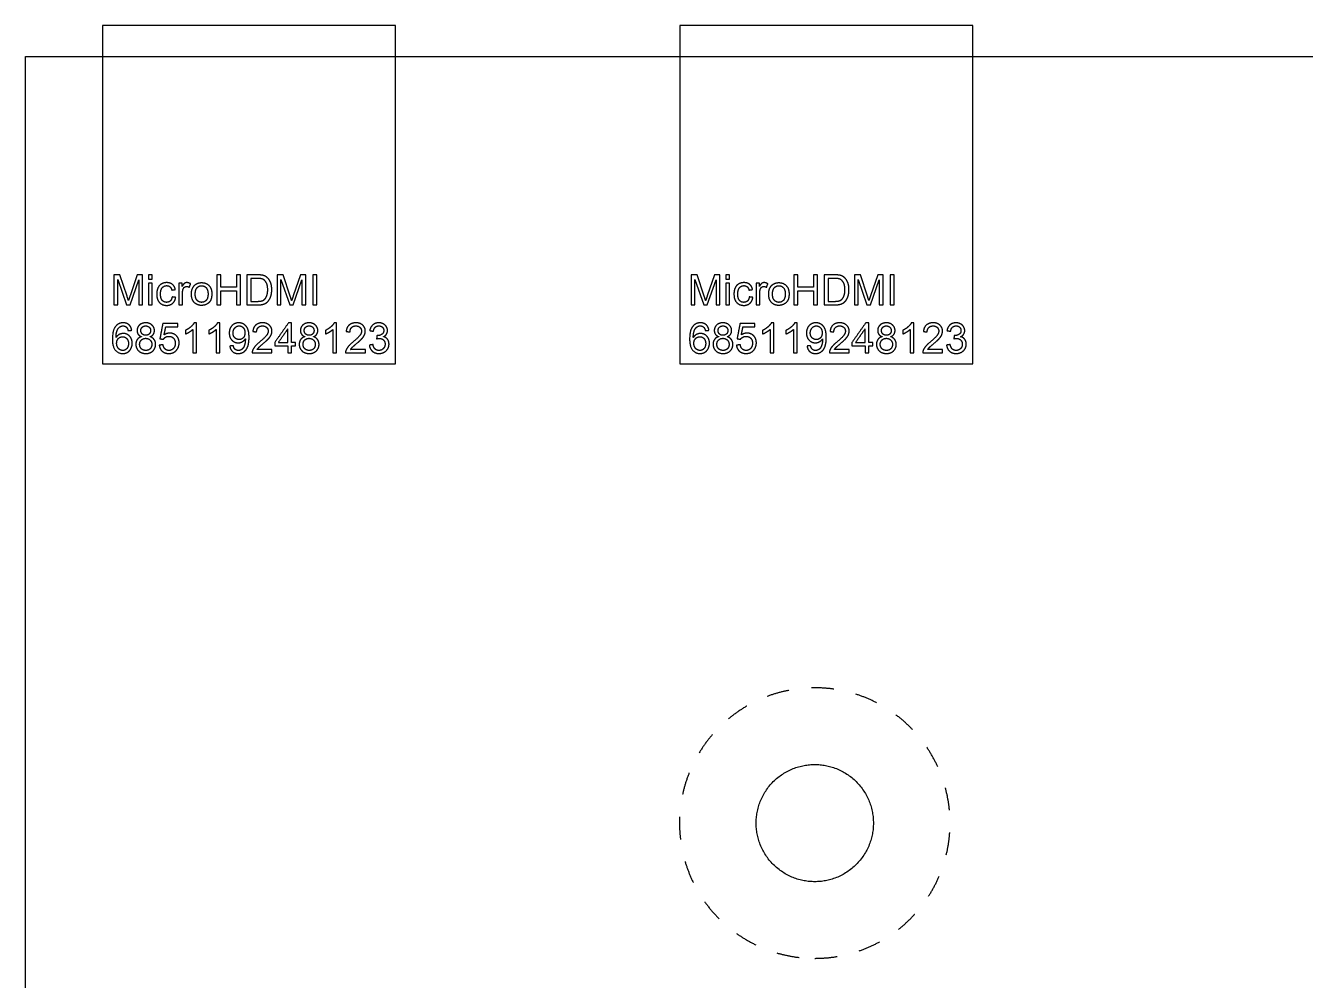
# Model space of a CAD drawing. Header units: millimetres. Extents: x -34 to 34, y -46 to 62.
# Drawn here: x -33.5 to -5.12, y 40.96 to 62.13 of the extents above; entities that cross this region are included whole.
import ezdxf

# ---------------------------------------------------------------- set-up
doc = ezdxf.new("R2010")
doc.units = ezdxf.units.MM
doc.header["$LTSCALE"] = 0.1
doc.linetypes.add('Dashed', pattern=[10, 5, -5])
doc.layers.add('dxf_release_for_jordan$PCB_v2_240718$front', color=18, linetype='Continuous', true_color=0x000000)

msp = doc.modelspace()

# ---------------------------------------------------------------- linework, layer by layer
at = {"layer": 'dxf_release_for_jordan$PCB_v2_240718$front'}
for p, q in [((-31.408, 56.605), (-31.541, 56.605)), ((-31.541, 56.605), (-31.541, 55.939)), ((-31.456, 55.939), (-31.456, 56.506)), ((-31.456, 56.506), (-31.263, 55.939)), ((-31.251, 56.134), (-31.408, 56.605)), ((-31.024, 56.605), (-31.184, 56.142)), ((-31.184, 55.939), (-30.99, 56.497)), ((-30.905, 56.605), (-31.024, 56.605)), ((-30.99, 56.497), (-30.99, 55.939)), ((-30.905, 55.939), (-30.905, 56.605)), ((-28.362, 56.605), (-28.591, 56.605)), ((-28.591, 56.605), (-28.591, 55.939)), ((-28.363, 56.527), (-28.503, 56.527)), ((-28.503, 56.527), (-28.503, 56.018)), ((-27.789, 56.605), (-27.922, 56.605)), ((-27.922, 56.605), (-27.922, 55.939)), ((-27.837, 55.939), (-27.837, 56.506)), ((-27.837, 56.506), (-27.644, 55.939)), ((-27.632, 56.134), (-27.789, 56.605)), ((-27.565, 55.939), (-27.371, 56.497)), ((-27.405, 56.605), (-27.564, 56.142)), ((-27.286, 56.605), (-27.405, 56.605)), ((-27.371, 56.497), (-27.371, 55.939)), ((-27.286, 55.939), (-27.286, 56.605)), ((-18.608, 56.605), (-18.741, 56.605)), ((-18.741, 56.605), (-18.741, 55.939)), ((-18.656, 55.939), (-18.656, 56.506)), ((-18.656, 56.506), (-18.463, 55.939)), ((-18.451, 56.134), (-18.608, 56.605)), ((-18.224, 56.605), (-18.384, 56.142)), ((-18.384, 55.939), (-18.19, 56.497)), ((-18.105, 56.605), (-18.224, 56.605)), ((-18.19, 56.497), (-18.19, 55.939)), ((-18.105, 55.939), (-18.105, 56.605)), ((-15.562, 56.605), (-15.791, 56.605)), ((-15.791, 56.605), (-15.791, 55.939)), ((-15.563, 56.527), (-15.703, 56.527)), ((-15.703, 56.527), (-15.703, 56.018)), ((-14.989, 56.605), (-15.122, 56.605)), ((-15.122, 56.605), (-15.122, 55.939)), ((-15.037, 55.939), (-15.037, 56.506)), ((-15.037, 56.506), (-14.844, 55.939)), ((-14.832, 56.134), (-14.989, 56.605)), ((-14.765, 55.939), (-14.571, 56.497)), ((-14.605, 56.605), (-14.764, 56.142)), ((-14.486, 56.605), (-14.605, 56.605)), ((-14.571, 56.497), (-14.571, 55.939)), ((-14.486, 55.939), (-14.486, 56.605)), ((-30.029, 56.422), (-30.102, 56.422)), ((-30.102, 56.422), (-30.102, 55.939)), ((-30.029, 56.349), (-30.029, 56.422)), ((-17.229, 56.422), (-17.302, 56.422)), ((-17.302, 56.422), (-17.302, 55.939)), ((-17.229, 56.349), (-17.229, 56.422)), ((-31.541, 55.939), (-31.456, 55.939)), ((-31.263, 55.939), (-31.184, 55.939)), ((-30.99, 55.939), (-30.905, 55.939)), ((-30.102, 55.939), (-30.021, 55.939)), ((-30.021, 55.939), (-30.021, 56.192)), ((-28.591, 55.939), (-28.351, 55.939)), ((-28.503, 56.018), (-28.361, 56.018)), ((-27.922, 55.939), (-27.837, 55.939)), ((-27.644, 55.939), (-27.565, 55.939)), ((-27.371, 55.939), (-27.286, 55.939)), ((-18.741, 55.939), (-18.656, 55.939)), ((-18.463, 55.939), (-18.384, 55.939)), ((-18.19, 55.939), (-18.105, 55.939)), ((-17.302, 55.939), (-17.221, 55.939)), ((-17.221, 55.939), (-17.221, 56.192)), ((-15.791, 55.939), (-15.551, 55.939)), ((-15.703, 56.018), (-15.561, 56.018)), ((-15.122, 55.939), (-15.037, 55.939)), ((-14.844, 55.939), (-14.765, 55.939)), ((-14.571, 55.939), (-14.486, 55.939)), ((-29.792, 55.394), (-29.792, 54.873)), ((-29.711, 55.542), (-29.763, 55.542)), ((-29.711, 54.873), (-29.711, 55.542)), ((-29.275, 55.394), (-29.275, 54.873)), ((-29.193, 55.542), (-29.246, 55.542)), ((-29.193, 54.873), (-29.193, 55.542)), ((-26.687, 55.394), (-26.687, 54.873)), ((-26.605, 55.542), (-26.658, 55.542)), ((-26.605, 54.873), (-26.605, 55.542)), ((-16.992, 55.394), (-16.992, 54.873)), ((-16.911, 55.542), (-16.963, 55.542)), ((-16.911, 54.873), (-16.911, 55.542)), ((-16.475, 55.394), (-16.475, 54.873)), ((-16.393, 55.542), (-16.446, 55.542)), ((-16.393, 54.873), (-16.393, 55.542)), ((-13.887, 55.394), (-13.887, 54.873)), ((-13.805, 55.542), (-13.858, 55.542)), ((-13.805, 54.873), (-13.805, 55.542)), ((-29.792, 54.873), (-29.711, 54.873)), ((-29.275, 54.873), (-29.193, 54.873)), ((-28.476, 54.873), (-28.036, 54.873)), ((-28.036, 54.951), (-28.363, 54.951)), ((-28.036, 54.873), (-28.036, 54.951)), ((-26.687, 54.873), (-26.605, 54.873)), ((-26.406, 54.873), (-25.966, 54.873)), ((-25.966, 54.951), (-26.292, 54.951)), ((-25.966, 54.873), (-25.966, 54.951)), ((-16.992, 54.873), (-16.911, 54.873)), ((-16.475, 54.873), (-16.393, 54.873)), ((-15.676, 54.873), (-15.236, 54.873)), ((-15.236, 54.951), (-15.563, 54.951)), ((-15.236, 54.873), (-15.236, 54.951)), ((-13.887, 54.873), (-13.805, 54.873)), ((-13.606, 54.873), (-13.166, 54.873)), ((-13.166, 54.951), (-13.492, 54.951)), ((-13.166, 54.873), (-13.166, 54.951))]:
    msp.add_line(p, q, dxfattribs=at)
for points in [[(-31.794, 54.633), (-25.294, 54.633), (-25.294, 62.133), (-31.794, 62.133)], [(-18.994, 54.633), (-12.494, 54.633), (-12.494, 62.133), (-18.994, 62.133)]]:
    msp.add_lwpolyline(points, close=True, dxfattribs=at)
at = {"layer": 'dxf_release_for_jordan$PCB_v2_240718$front', "color": 96, "true_color": 0x007f00}
for points in [[(-33.5, 16.448), (-33.5, 38.948), (-33.5, 61.448)], [(-33.5, 61.448), (0, 61.448), (33.5, 61.448)]]:
    msp.add_open_spline(points, degree=2, dxfattribs=at)
at = {"layer": 'dxf_release_for_jordan$PCB_v2_240718$front'}
for points in [[(-30.691, 56.605), (-30.732, 56.605), (-30.773, 56.605)], [(-30.773, 56.605), (-30.773, 56.558), (-30.773, 56.511)], [(-30.773, 56.511), (-30.732, 56.511), (-30.691, 56.511)], [(-30.691, 56.511), (-30.691, 56.558), (-30.691, 56.605)], [(-29.173, 56.605), (-29.217, 56.605), (-29.261, 56.605)], [(-29.261, 56.605), (-29.261, 56.272), (-29.261, 55.939)], [(-29.173, 56.332), (-29.173, 56.469), (-29.173, 56.605)], [(-28.738, 56.605), (-28.782, 56.605), (-28.826, 56.605)], [(-28.826, 56.605), (-28.826, 56.469), (-28.826, 56.332)], [(-28.738, 55.939), (-28.738, 56.272), (-28.738, 56.605)], [(-27.041, 56.605), (-27.085, 56.605), (-27.129, 56.605)], [(-27.129, 56.605), (-27.129, 56.272), (-27.129, 55.939)], [(-27.041, 55.939), (-27.041, 56.272), (-27.041, 56.605)], [(-17.891, 56.605), (-17.932, 56.605), (-17.973, 56.605)], [(-17.973, 56.605), (-17.973, 56.558), (-17.973, 56.511)], [(-17.973, 56.511), (-17.932, 56.511), (-17.891, 56.511)], [(-17.891, 56.511), (-17.891, 56.558), (-17.891, 56.605)], [(-16.373, 56.605), (-16.417, 56.605), (-16.461, 56.605)], [(-16.461, 56.605), (-16.461, 56.272), (-16.461, 55.939)], [(-16.373, 56.332), (-16.373, 56.469), (-16.373, 56.605)], [(-15.938, 56.605), (-15.982, 56.605), (-16.026, 56.605)], [(-16.026, 56.605), (-16.026, 56.469), (-16.026, 56.332)], [(-15.938, 55.939), (-15.938, 56.272), (-15.938, 56.605)], [(-14.241, 56.605), (-14.285, 56.605), (-14.329, 56.605)], [(-14.329, 56.605), (-14.329, 56.272), (-14.329, 55.939)], [(-14.241, 55.939), (-14.241, 56.272), (-14.241, 56.605)], [(-30.691, 56.422), (-30.732, 56.422), (-30.773, 56.422)], [(-30.773, 56.422), (-30.773, 56.181), (-30.773, 55.939)], [(-30.691, 55.939), (-30.691, 56.181), (-30.691, 56.422)], [(-30.259, 56.268), (-30.219, 56.274), (-30.179, 56.28)], [(-29.868, 56.331), (-29.854, 56.369), (-29.84, 56.406)], [(-28.826, 56.332), (-28.999, 56.332), (-29.173, 56.332)], [(-29.173, 55.939), (-29.173, 56.096), (-29.173, 56.253)], [(-29.173, 56.253), (-28.999, 56.253), (-28.826, 56.253)], [(-28.826, 56.253), (-28.826, 56.096), (-28.826, 55.939)], [(-17.891, 56.422), (-17.932, 56.422), (-17.973, 56.422)], [(-17.973, 56.422), (-17.973, 56.181), (-17.973, 55.939)], [(-17.891, 55.939), (-17.891, 56.181), (-17.891, 56.422)], [(-17.459, 56.268), (-17.419, 56.274), (-17.379, 56.28)], [(-17.068, 56.331), (-17.054, 56.369), (-17.04, 56.406)], [(-16.026, 56.332), (-16.199, 56.332), (-16.373, 56.332)], [(-16.373, 55.939), (-16.373, 56.096), (-16.373, 56.253)], [(-16.373, 56.253), (-16.199, 56.253), (-16.026, 56.253)], [(-16.026, 56.253), (-16.026, 56.096), (-16.026, 55.939)], [(-31.219, 56.035), (-31.229, 56.068), (-31.251, 56.134)], [(-31.184, 56.142), (-31.208, 56.072), (-31.219, 56.035)], [(-30.773, 55.939), (-30.732, 55.939), (-30.691, 55.939)], [(-30.171, 56.106), (-30.212, 56.111), (-30.252, 56.116)], [(-29.261, 55.939), (-29.217, 55.939), (-29.173, 55.939)], [(-28.826, 55.939), (-28.782, 55.939), (-28.738, 55.939)], [(-27.6, 56.035), (-27.61, 56.068), (-27.632, 56.134)], [(-27.564, 56.142), (-27.588, 56.072), (-27.6, 56.035)], [(-27.129, 55.939), (-27.085, 55.939), (-27.041, 55.939)], [(-18.419, 56.035), (-18.429, 56.068), (-18.451, 56.134)], [(-18.384, 56.142), (-18.408, 56.072), (-18.419, 56.035)], [(-17.973, 55.939), (-17.932, 55.939), (-17.891, 55.939)], [(-17.371, 56.106), (-17.412, 56.111), (-17.452, 56.116)], [(-16.461, 55.939), (-16.417, 55.939), (-16.373, 55.939)], [(-16.026, 55.939), (-15.982, 55.939), (-15.938, 55.939)], [(-14.8, 56.035), (-14.81, 56.068), (-14.832, 56.134)], [(-14.764, 56.142), (-14.788, 56.072), (-14.8, 56.035)], [(-14.329, 55.939), (-14.285, 55.939), (-14.241, 55.939)], [(-31.228, 55.369), (-31.188, 55.373), (-31.147, 55.376)], [(-30.457, 55.53), (-30.49, 55.359), (-30.522, 55.188)], [(-30.126, 55.53), (-30.292, 55.53), (-30.457, 55.53)], [(-30.428, 55.273), (-30.41, 55.362), (-30.392, 55.452)], [(-30.392, 55.452), (-30.259, 55.452), (-30.126, 55.452)], [(-30.126, 55.452), (-30.126, 55.491), (-30.126, 55.53)], [(-29.956, 55.374), (-29.956, 55.335), (-29.956, 55.295)], [(-29.438, 55.374), (-29.438, 55.335), (-29.438, 55.295)], [(-28.461, 55.349), (-28.419, 55.345), (-28.377, 55.34)], [(-27.671, 55.539), (-27.823, 55.323), (-27.975, 55.107)], [(-27.686, 55.407), (-27.79, 55.257), (-27.895, 55.107)], [(-27.686, 55.107), (-27.686, 55.257), (-27.686, 55.407)], [(-27.604, 55.539), (-27.638, 55.539), (-27.671, 55.539)], [(-27.604, 55.107), (-27.604, 55.323), (-27.604, 55.539)], [(-26.85, 55.374), (-26.85, 55.335), (-26.85, 55.295)], [(-26.391, 55.349), (-26.348, 55.345), (-26.306, 55.34)], [(-25.869, 55.369), (-25.828, 55.362), (-25.787, 55.354)], [(-18.428, 55.369), (-18.388, 55.373), (-18.347, 55.376)], [(-17.657, 55.53), (-17.69, 55.359), (-17.722, 55.188)], [(-17.326, 55.53), (-17.492, 55.53), (-17.657, 55.53)], [(-17.628, 55.273), (-17.61, 55.362), (-17.592, 55.452)], [(-17.592, 55.452), (-17.459, 55.452), (-17.326, 55.452)], [(-17.326, 55.452), (-17.326, 55.491), (-17.326, 55.53)], [(-17.156, 55.374), (-17.156, 55.335), (-17.156, 55.295)], [(-16.638, 55.374), (-16.638, 55.335), (-16.638, 55.295)], [(-15.661, 55.349), (-15.619, 55.345), (-15.577, 55.34)], [(-14.871, 55.539), (-15.023, 55.323), (-15.175, 55.107)], [(-14.886, 55.407), (-14.99, 55.257), (-15.095, 55.107)], [(-14.886, 55.107), (-14.886, 55.257), (-14.886, 55.407)], [(-14.804, 55.539), (-14.838, 55.539), (-14.871, 55.539)], [(-14.804, 55.107), (-14.804, 55.323), (-14.804, 55.539)], [(-14.05, 55.374), (-14.05, 55.335), (-14.05, 55.295)], [(-13.591, 55.349), (-13.548, 55.345), (-13.506, 55.34)], [(-13.069, 55.369), (-13.028, 55.362), (-12.987, 55.354)], [(-30.522, 55.188), (-30.483, 55.183), (-30.445, 55.178)], [(-27.975, 55.107), (-27.975, 55.07), (-27.975, 55.032)], [(-27.895, 55.107), (-27.79, 55.107), (-27.686, 55.107)], [(-27.514, 55.107), (-27.559, 55.107), (-27.604, 55.107)], [(-27.514, 55.032), (-27.514, 55.07), (-27.514, 55.107)], [(-25.796, 55.059), (-25.837, 55.054), (-25.877, 55.048)], [(-25.707, 55.26), (-25.712, 55.224), (-25.716, 55.188)], [(-17.722, 55.188), (-17.683, 55.183), (-17.645, 55.178)], [(-15.175, 55.107), (-15.175, 55.07), (-15.175, 55.032)], [(-15.095, 55.107), (-14.99, 55.107), (-14.886, 55.107)], [(-14.714, 55.107), (-14.759, 55.107), (-14.804, 55.107)], [(-14.714, 55.032), (-14.714, 55.07), (-14.714, 55.107)], [(-12.996, 55.059), (-13.037, 55.054), (-13.077, 55.048)], [(-12.907, 55.26), (-12.912, 55.224), (-12.916, 55.188)], [(-30.45, 55.054), (-30.493, 55.051), (-30.536, 55.047)], [(-28.893, 55.034), (-28.932, 55.03), (-28.971, 55.027)], [(-27.975, 55.032), (-27.831, 55.032), (-27.686, 55.032)], [(-27.686, 55.032), (-27.686, 54.952), (-27.686, 54.873)], [(-27.686, 54.873), (-27.645, 54.873), (-27.604, 54.873)], [(-27.604, 54.873), (-27.604, 54.952), (-27.604, 55.032)], [(-27.604, 55.032), (-27.559, 55.032), (-27.514, 55.032)], [(-17.65, 55.054), (-17.693, 55.051), (-17.736, 55.047)], [(-16.093, 55.034), (-16.132, 55.03), (-16.171, 55.027)], [(-15.175, 55.032), (-15.031, 55.032), (-14.886, 55.032)], [(-14.886, 55.032), (-14.886, 54.952), (-14.886, 54.873)], [(-14.886, 54.873), (-14.845, 54.873), (-14.804, 54.873)], [(-14.804, 54.873), (-14.804, 54.952), (-14.804, 55.032)], [(-14.804, 55.032), (-14.759, 55.032), (-14.714, 55.032)]]:
    msp.add_open_spline(points, degree=2, dxfattribs=at)
for points, knots in [([(-28.361, 56.018), (-28.295, 56.018), (-28.258, 56.03), (-28.22, 56.042), (-28.198, 56.065), (-28.166, 56.096), (-28.149, 56.149), (-28.131, 56.202), (-28.131, 56.277), (-28.131, 56.382), (-28.166, 56.438), (-28.2, 56.494), (-28.249, 56.513), (-28.285, 56.527), (-28.363, 56.527)], [1, 1, 1, 2, 2, 3, 3, 4, 4, 5, 5, 6, 6, 7, 7, 8, 8, 8]), ([(-28.351, 55.939), (-28.291, 55.939), (-28.244, 55.951), (-28.197, 55.962), (-28.164, 55.984), (-28.131, 56.006), (-28.104, 56.044), (-28.076, 56.083), (-28.058, 56.142), (-28.041, 56.2), (-28.041, 56.276), (-28.041, 56.365), (-28.067, 56.434), (-28.093, 56.504), (-28.146, 56.548), (-28.186, 56.583), (-28.243, 56.596), (-28.284, 56.605), (-28.362, 56.605)], [-11, -11, -11, -10, -10, -9, -9, -8, -8, -7, -7, -6, -6, -5, -5, -4, -4, -3, -3, -2, -2, -2]), ([(-15.561, 56.018), (-15.495, 56.018), (-15.458, 56.03), (-15.42, 56.042), (-15.398, 56.065), (-15.366, 56.096), (-15.349, 56.149), (-15.331, 56.202), (-15.331, 56.277), (-15.331, 56.382), (-15.366, 56.438), (-15.4, 56.494), (-15.449, 56.513), (-15.485, 56.527), (-15.563, 56.527)], [1, 1, 1, 2, 2, 3, 3, 4, 4, 5, 5, 6, 6, 7, 7, 8, 8, 8]), ([(-15.551, 55.939), (-15.491, 55.939), (-15.444, 55.951), (-15.397, 55.962), (-15.364, 55.984), (-15.331, 56.006), (-15.304, 56.044), (-15.276, 56.083), (-15.258, 56.142), (-15.241, 56.2), (-15.241, 56.276), (-15.241, 56.365), (-15.267, 56.434), (-15.293, 56.504), (-15.346, 56.548), (-15.386, 56.583), (-15.443, 56.596), (-15.484, 56.605), (-15.562, 56.605)], [-11, -11, -11, -10, -10, -9, -9, -8, -8, -7, -7, -6, -6, -5, -5, -4, -4, -3, -3, -2, -2, -2]), ([(-30.179, 56.28), (-30.193, 56.353), (-30.243, 56.393), (-30.293, 56.433), (-30.372, 56.433), (-30.434, 56.433), (-30.487, 56.403), (-30.54, 56.374), (-30.566, 56.316), (-30.592, 56.257), (-30.592, 56.179), (-30.592, 56.058), (-30.532, 55.993), (-30.471, 55.928), (-30.372, 55.928), (-30.293, 55.928), (-30.239, 55.975), (-30.185, 56.022), (-30.171, 56.106)], [-18, -18, -18, -17, -17, -16, -16, -15, -15, -14, -14, -13, -13, -12, -12, -11, -11, -10, -10, -9, -9, -9]), ([(-30.252, 56.116), (-30.261, 56.055), (-30.293, 56.025), (-30.325, 55.996), (-30.373, 55.996), (-30.433, 55.996), (-30.47, 56.04), (-30.508, 56.084), (-30.508, 56.181), (-30.508, 56.277), (-30.469, 56.321), (-30.43, 56.366), (-30.369, 56.366), (-30.328, 56.366), (-30.299, 56.341), (-30.27, 56.316), (-30.259, 56.268)], [-27, -27, -27, -26, -26, -25, -25, -24, -24, -23, -23, -22, -22, -21, -21, -20, -20, -19, -19, -19]), ([(-29.84, 56.406), (-29.883, 56.433), (-29.924, 56.433), (-29.953, 56.433), (-29.977, 56.416), (-30.001, 56.4), (-30.029, 56.349)], [-12, -12, -12, -11, -11, -10, -10, -9, -9, -9]), ([(-30.021, 56.192), (-30.021, 56.244), (-30.007, 56.287), (-29.998, 56.316), (-29.977, 56.332), (-29.955, 56.348), (-29.928, 56.348), (-29.898, 56.348), (-29.868, 56.331)], [-17, -17, -17, -16, -16, -15, -15, -14, -14, -13, -13, -13]), ([(-29.822, 56.181), (-29.822, 56.058), (-29.76, 55.993), (-29.697, 55.928), (-29.596, 55.928), (-29.533, 55.928), (-29.479, 55.958), (-29.426, 55.987), (-29.398, 56.041), (-29.37, 56.094), (-29.37, 56.187), (-29.37, 56.302), (-29.433, 56.368), (-29.496, 56.433), (-29.596, 56.433), (-29.685, 56.433), (-29.747, 56.379), (-29.822, 56.315), (-29.822, 56.181)], [-9, -9, -9, -8, -8, -7, -7, -6, -6, -5, -5, -4, -4, -3, -3, -2, -2, -1, -1, 0, 0, 0]), ([(-29.738, 56.181), (-29.738, 56.088), (-29.697, 56.042), (-29.657, 55.996), (-29.596, 55.996), (-29.535, 55.996), (-29.494, 56.042), (-29.454, 56.088), (-29.454, 56.183), (-29.454, 56.273), (-29.495, 56.319), (-29.535, 56.365), (-29.596, 56.365), (-29.657, 56.365), (-29.697, 56.319), (-29.738, 56.273), (-29.738, 56.181)], [0, 0, 0, 1, 1, 2, 2, 3, 3, 4, 4, 5, 5, 6, 6, 7, 7, 8, 8, 8]), ([(-17.379, 56.28), (-17.393, 56.353), (-17.443, 56.393), (-17.493, 56.433), (-17.572, 56.433), (-17.634, 56.433), (-17.687, 56.403), (-17.74, 56.374), (-17.766, 56.316), (-17.792, 56.257), (-17.792, 56.179), (-17.792, 56.058), (-17.732, 55.993), (-17.671, 55.928), (-17.572, 55.928), (-17.493, 55.928), (-17.439, 55.975), (-17.385, 56.022), (-17.371, 56.106)], [-18, -18, -18, -17, -17, -16, -16, -15, -15, -14, -14, -13, -13, -12, -12, -11, -11, -10, -10, -9, -9, -9]), ([(-17.452, 56.116), (-17.461, 56.055), (-17.493, 56.025), (-17.525, 55.996), (-17.573, 55.996), (-17.633, 55.996), (-17.67, 56.04), (-17.708, 56.084), (-17.708, 56.181), (-17.708, 56.277), (-17.669, 56.321), (-17.63, 56.366), (-17.569, 56.366), (-17.528, 56.366), (-17.499, 56.341), (-17.47, 56.316), (-17.459, 56.268)], [-27, -27, -27, -26, -26, -25, -25, -24, -24, -23, -23, -22, -22, -21, -21, -20, -20, -19, -19, -19]), ([(-17.04, 56.406), (-17.083, 56.433), (-17.124, 56.433), (-17.153, 56.433), (-17.177, 56.416), (-17.201, 56.4), (-17.229, 56.349)], [-12, -12, -12, -11, -11, -10, -10, -9, -9, -9]), ([(-17.221, 56.192), (-17.221, 56.244), (-17.207, 56.287), (-17.198, 56.316), (-17.177, 56.332), (-17.155, 56.348), (-17.128, 56.348), (-17.098, 56.348), (-17.068, 56.331)], [-17, -17, -17, -16, -16, -15, -15, -14, -14, -13, -13, -13]), ([(-17.022, 56.181), (-17.022, 56.058), (-16.96, 55.993), (-16.897, 55.928), (-16.796, 55.928), (-16.733, 55.928), (-16.679, 55.958), (-16.626, 55.987), (-16.598, 56.041), (-16.57, 56.094), (-16.57, 56.187), (-16.57, 56.302), (-16.633, 56.368), (-16.696, 56.433), (-16.796, 56.433), (-16.885, 56.433), (-16.947, 56.379), (-17.022, 56.315), (-17.022, 56.181)], [-9, -9, -9, -8, -8, -7, -7, -6, -6, -5, -5, -4, -4, -3, -3, -2, -2, -1, -1, 0, 0, 0]), ([(-16.938, 56.181), (-16.938, 56.088), (-16.897, 56.042), (-16.857, 55.996), (-16.796, 55.996), (-16.735, 55.996), (-16.694, 56.042), (-16.654, 56.088), (-16.654, 56.183), (-16.654, 56.273), (-16.695, 56.319), (-16.735, 56.365), (-16.796, 56.365), (-16.857, 56.365), (-16.897, 56.319), (-16.938, 56.273), (-16.938, 56.181)], [0, 0, 0, 1, 1, 2, 2, 3, 3, 4, 4, 5, 5, 6, 6, 7, 7, 8, 8, 8]), ([(-31.147, 55.376), (-31.157, 55.453), (-31.207, 55.497), (-31.258, 55.542), (-31.336, 55.542), (-31.442, 55.542), (-31.504, 55.465), (-31.575, 55.378), (-31.575, 55.184), (-31.575, 55.012), (-31.511, 54.936), (-31.446, 54.861), (-31.344, 54.861), (-31.284, 54.861), (-31.237, 54.89), (-31.189, 54.919), (-31.162, 54.972), (-31.135, 55.026), (-31.135, 55.089), (-31.135, 55.184), (-31.193, 55.245), (-31.25, 55.305), (-31.332, 55.305), (-31.379, 55.305), (-31.422, 55.283), (-31.464, 55.261), (-31.494, 55.216)], [-19, -19, -19, -18, -18, -17, -17, -16, -16, -15, -15, -14, -14, -13, -13, -12, -12, -11, -11, -10, -10, -9, -9, -8, -8, -7, -7, -6, -6, -6]), ([(-31.494, 55.216), (-31.493, 55.316), (-31.471, 55.37), (-31.448, 55.424), (-31.41, 55.452), (-31.38, 55.474), (-31.341, 55.474), (-31.293, 55.474), (-31.259, 55.439), (-31.239, 55.417), (-31.228, 55.369)], [-6, -6, -6, -5, -5, -4, -4, -3, -3, -2, -2, -1, -1, -1]), ([(-30.741, 55.234), (-30.692, 55.253), (-30.667, 55.287), (-30.643, 55.321), (-30.643, 55.368), (-30.643, 55.44), (-30.696, 55.491), (-30.75, 55.542), (-30.837, 55.542), (-30.924, 55.542), (-30.976, 55.492), (-31.028, 55.442), (-31.028, 55.37), (-31.028, 55.322), (-31.004, 55.287), (-30.979, 55.253), (-30.928, 55.234)], [-8, -8, -8, -7, -7, -6, -6, -5, -5, -4, -4, -3, -3, -2, -2, -1, -1, 0, 0, 0]), ([(-30.944, 55.373), (-30.944, 55.325), (-30.914, 55.295), (-30.884, 55.265), (-30.835, 55.265), (-30.788, 55.265), (-30.757, 55.295), (-30.727, 55.325), (-30.727, 55.368), (-30.727, 55.413), (-30.758, 55.444), (-30.79, 55.474), (-30.836, 55.474), (-30.883, 55.474), (-30.914, 55.444), (-30.944, 55.414), (-30.944, 55.373)], [0, 0, 0, 1, 1, 2, 2, 3, 3, 4, 4, 5, 5, 6, 6, 7, 7, 8, 8, 8]), ([(-29.763, 55.542), (-29.785, 55.498), (-29.836, 55.452), (-29.887, 55.407), (-29.956, 55.374)], [-9, -9, -9, -8, -8, -7, -7, -7]), ([(-29.956, 55.295), (-29.918, 55.309), (-29.87, 55.338), (-29.822, 55.366), (-29.792, 55.394)], [-6, -6, -6, -5, -5, -4, -4, -4]), ([(-29.246, 55.542), (-29.267, 55.498), (-29.318, 55.452), (-29.37, 55.407), (-29.438, 55.374)], [-9, -9, -9, -8, -8, -7, -7, -7]), ([(-29.438, 55.295), (-29.4, 55.309), (-29.352, 55.338), (-29.304, 55.366), (-29.275, 55.394)], [-6, -6, -6, -5, -5, -4, -4, -4]), ([(-28.971, 55.027), (-28.961, 54.948), (-28.912, 54.905), (-28.862, 54.861), (-28.784, 54.861), (-28.71, 54.861), (-28.656, 54.901), (-28.601, 54.94), (-28.573, 55.016), (-28.545, 55.092), (-28.545, 55.219), (-28.545, 55.342), (-28.573, 55.407), (-28.601, 55.472), (-28.655, 55.507), (-28.709, 55.542), (-28.774, 55.542), (-28.864, 55.542), (-28.924, 55.48), (-28.984, 55.418), (-28.984, 55.317), (-28.984, 55.218), (-28.926, 55.158), (-28.869, 55.098), (-28.786, 55.098), (-28.737, 55.098), (-28.694, 55.123), (-28.652, 55.147), (-28.627, 55.186)], [-22, -22, -22, -21, -21, -20, -20, -19, -19, -18, -18, -17, -17, -16, -16, -15, -15, -14, -14, -13, -13, -12, -12, -11, -11, -10, -10, -9, -9, -8, -8, -8]), ([(-28.636, 55.321), (-28.636, 55.391), (-28.674, 55.432), (-28.711, 55.474), (-28.764, 55.474), (-28.819, 55.474), (-28.859, 55.429), (-28.899, 55.385), (-28.899, 55.314), (-28.899, 55.25), (-28.861, 55.21), (-28.823, 55.171), (-28.766, 55.171), (-28.71, 55.171), (-28.673, 55.21), (-28.636, 55.25), (-28.636, 55.321)], [0, 0, 0, 1, 1, 2, 2, 3, 3, 4, 4, 5, 5, 6, 6, 7, 7, 8, 8, 8]), ([(-28.377, 55.34), (-28.376, 55.403), (-28.341, 55.438), (-28.306, 55.474), (-28.246, 55.474), (-28.191, 55.474), (-28.156, 55.44), (-28.121, 55.407), (-28.121, 55.358), (-28.121, 55.312), (-28.159, 55.26), (-28.197, 55.208), (-28.306, 55.119), (-28.376, 55.062), (-28.413, 55.018), (-28.45, 54.974), (-28.467, 54.929), (-28.477, 54.902), (-28.476, 54.873)], [-12, -12, -12, -11, -11, -10, -10, -9, -9, -8, -8, -7, -7, -6, -6, -5, -5, -4, -4, -3, -3, -3]), ([(-28.363, 54.951), (-28.349, 54.974), (-28.328, 54.996), (-28.307, 55.018), (-28.234, 55.079), (-28.146, 55.154), (-28.108, 55.197), (-28.07, 55.239), (-28.053, 55.278), (-28.037, 55.317), (-28.037, 55.357), (-28.037, 55.435), (-28.093, 55.488), (-28.149, 55.542), (-28.245, 55.542), (-28.34, 55.542), (-28.396, 55.492), (-28.452, 55.443), (-28.461, 55.349)], [-22, -22, -22, -21, -21, -20, -20, -19, -19, -18, -18, -17, -17, -16, -16, -15, -15, -14, -14, -13, -13, -13]), ([(-27.118, 55.234), (-27.069, 55.253), (-27.044, 55.287), (-27.02, 55.321), (-27.02, 55.368), (-27.02, 55.44), (-27.073, 55.491), (-27.126, 55.542), (-27.213, 55.542), (-27.3, 55.542), (-27.353, 55.492), (-27.405, 55.442), (-27.405, 55.37), (-27.405, 55.322), (-27.38, 55.287), (-27.356, 55.253), (-27.305, 55.234)], [-8, -8, -8, -7, -7, -6, -6, -5, -5, -4, -4, -3, -3, -2, -2, -1, -1, 0, 0, 0]), ([(-27.321, 55.373), (-27.321, 55.325), (-27.291, 55.295), (-27.26, 55.265), (-27.212, 55.265), (-27.164, 55.265), (-27.134, 55.295), (-27.104, 55.325), (-27.104, 55.368), (-27.104, 55.413), (-27.135, 55.444), (-27.166, 55.474), (-27.213, 55.474), (-27.259, 55.474), (-27.29, 55.444), (-27.321, 55.414), (-27.321, 55.373)], [0, 0, 0, 1, 1, 2, 2, 3, 3, 4, 4, 5, 5, 6, 6, 7, 7, 8, 8, 8]), ([(-26.658, 55.542), (-26.679, 55.498), (-26.73, 55.452), (-26.782, 55.407), (-26.85, 55.374)], [-9, -9, -9, -8, -8, -7, -7, -7]), ([(-26.85, 55.295), (-26.812, 55.309), (-26.764, 55.338), (-26.716, 55.366), (-26.687, 55.394)], [-6, -6, -6, -5, -5, -4, -4, -4]), ([(-26.306, 55.34), (-26.306, 55.403), (-26.271, 55.438), (-26.235, 55.474), (-26.176, 55.474), (-26.12, 55.474), (-26.085, 55.44), (-26.051, 55.407), (-26.051, 55.358), (-26.051, 55.312), (-26.089, 55.26), (-26.127, 55.208), (-26.236, 55.119), (-26.306, 55.062), (-26.343, 55.018), (-26.38, 54.974), (-26.396, 54.929), (-26.407, 54.902), (-26.406, 54.873)], [-12, -12, -12, -11, -11, -10, -10, -9, -9, -8, -8, -7, -7, -6, -6, -5, -5, -4, -4, -3, -3, -3]), ([(-26.292, 54.951), (-26.279, 54.974), (-26.258, 54.996), (-26.237, 55.018), (-26.163, 55.079), (-26.075, 55.154), (-26.037, 55.197), (-25.999, 55.239), (-25.983, 55.278), (-25.967, 55.317), (-25.967, 55.357), (-25.967, 55.435), (-26.022, 55.488), (-26.078, 55.542), (-26.174, 55.542), (-26.269, 55.542), (-26.326, 55.492), (-26.382, 55.443), (-26.391, 55.349)], [-22, -22, -22, -21, -21, -20, -20, -19, -19, -18, -18, -17, -17, -16, -16, -15, -15, -14, -14, -13, -13, -13]), ([(-25.566, 55.233), (-25.52, 55.254), (-25.497, 55.29), (-25.474, 55.325), (-25.474, 55.368), (-25.474, 55.414), (-25.498, 55.454), (-25.523, 55.495), (-25.568, 55.518), (-25.614, 55.542), (-25.669, 55.542), (-25.748, 55.542), (-25.801, 55.496), (-25.854, 55.451), (-25.869, 55.369)], [-37, -37, -37, -36, -36, -35, -35, -34, -34, -33, -33, -32, -32, -31, -31, -30, -30, -30]), ([(-25.787, 55.354), (-25.778, 55.414), (-25.747, 55.444), (-25.715, 55.474), (-25.667, 55.474), (-25.619, 55.474), (-25.588, 55.445), (-25.558, 55.415), (-25.558, 55.37), (-25.558, 55.313), (-25.6, 55.286), (-25.642, 55.259), (-25.694, 55.259), (-25.699, 55.259), (-25.707, 55.26)], [-29, -29, -29, -28, -28, -27, -27, -26, -26, -25, -25, -24, -24, -23, -23, -22, -22, -22]), ([(-18.347, 55.376), (-18.357, 55.453), (-18.407, 55.497), (-18.458, 55.542), (-18.536, 55.542), (-18.642, 55.542), (-18.704, 55.465), (-18.775, 55.378), (-18.775, 55.184), (-18.775, 55.012), (-18.711, 54.936), (-18.646, 54.861), (-18.544, 54.861), (-18.484, 54.861), (-18.437, 54.89), (-18.389, 54.919), (-18.362, 54.972), (-18.335, 55.026), (-18.335, 55.089), (-18.335, 55.184), (-18.393, 55.245), (-18.45, 55.305), (-18.532, 55.305), (-18.579, 55.305), (-18.622, 55.283), (-18.664, 55.261), (-18.694, 55.216)], [-19, -19, -19, -18, -18, -17, -17, -16, -16, -15, -15, -14, -14, -13, -13, -12, -12, -11, -11, -10, -10, -9, -9, -8, -8, -7, -7, -6, -6, -6]), ([(-18.694, 55.216), (-18.693, 55.316), (-18.671, 55.37), (-18.648, 55.424), (-18.61, 55.452), (-18.58, 55.474), (-18.541, 55.474), (-18.493, 55.474), (-18.459, 55.439), (-18.439, 55.417), (-18.428, 55.369)], [-6, -6, -6, -5, -5, -4, -4, -3, -3, -2, -2, -1, -1, -1]), ([(-17.941, 55.234), (-17.892, 55.253), (-17.867, 55.287), (-17.843, 55.321), (-17.843, 55.368), (-17.843, 55.44), (-17.896, 55.491), (-17.95, 55.542), (-18.037, 55.542), (-18.124, 55.542), (-18.176, 55.492), (-18.228, 55.442), (-18.228, 55.37), (-18.228, 55.322), (-18.204, 55.287), (-18.179, 55.253), (-18.128, 55.234)], [-8, -8, -8, -7, -7, -6, -6, -5, -5, -4, -4, -3, -3, -2, -2, -1, -1, 0, 0, 0]), ([(-18.144, 55.373), (-18.144, 55.325), (-18.114, 55.295), (-18.084, 55.265), (-18.035, 55.265), (-17.988, 55.265), (-17.957, 55.295), (-17.927, 55.325), (-17.927, 55.368), (-17.927, 55.413), (-17.958, 55.444), (-17.99, 55.474), (-18.036, 55.474), (-18.083, 55.474), (-18.114, 55.444), (-18.144, 55.414), (-18.144, 55.373)], [0, 0, 0, 1, 1, 2, 2, 3, 3, 4, 4, 5, 5, 6, 6, 7, 7, 8, 8, 8]), ([(-16.963, 55.542), (-16.985, 55.498), (-17.036, 55.452), (-17.087, 55.407), (-17.156, 55.374)], [-9, -9, -9, -8, -8, -7, -7, -7]), ([(-17.156, 55.295), (-17.118, 55.309), (-17.07, 55.338), (-17.022, 55.366), (-16.992, 55.394)], [-6, -6, -6, -5, -5, -4, -4, -4]), ([(-16.446, 55.542), (-16.467, 55.498), (-16.518, 55.452), (-16.57, 55.407), (-16.638, 55.374)], [-9, -9, -9, -8, -8, -7, -7, -7]), ([(-16.638, 55.295), (-16.6, 55.309), (-16.552, 55.338), (-16.504, 55.366), (-16.475, 55.394)], [-6, -6, -6, -5, -5, -4, -4, -4]), ([(-16.171, 55.027), (-16.161, 54.948), (-16.112, 54.905), (-16.062, 54.861), (-15.984, 54.861), (-15.91, 54.861), (-15.856, 54.901), (-15.801, 54.94), (-15.773, 55.016), (-15.745, 55.092), (-15.745, 55.219), (-15.745, 55.342), (-15.773, 55.407), (-15.801, 55.472), (-15.855, 55.507), (-15.909, 55.542), (-15.974, 55.542), (-16.064, 55.542), (-16.124, 55.48), (-16.184, 55.418), (-16.184, 55.317), (-16.184, 55.218), (-16.126, 55.158), (-16.069, 55.098), (-15.986, 55.098), (-15.937, 55.098), (-15.894, 55.123), (-15.852, 55.147), (-15.827, 55.186)], [-22, -22, -22, -21, -21, -20, -20, -19, -19, -18, -18, -17, -17, -16, -16, -15, -15, -14, -14, -13, -13, -12, -12, -11, -11, -10, -10, -9, -9, -8, -8, -8]), ([(-15.836, 55.321), (-15.836, 55.391), (-15.874, 55.432), (-15.911, 55.474), (-15.964, 55.474), (-16.019, 55.474), (-16.059, 55.429), (-16.099, 55.385), (-16.099, 55.314), (-16.099, 55.25), (-16.061, 55.21), (-16.023, 55.171), (-15.966, 55.171), (-15.91, 55.171), (-15.873, 55.21), (-15.836, 55.25), (-15.836, 55.321)], [0, 0, 0, 1, 1, 2, 2, 3, 3, 4, 4, 5, 5, 6, 6, 7, 7, 8, 8, 8]), ([(-15.577, 55.34), (-15.576, 55.403), (-15.541, 55.438), (-15.506, 55.474), (-15.446, 55.474), (-15.391, 55.474), (-15.356, 55.44), (-15.321, 55.407), (-15.321, 55.358), (-15.321, 55.312), (-15.359, 55.26), (-15.397, 55.208), (-15.506, 55.119), (-15.576, 55.062), (-15.613, 55.018), (-15.65, 54.974), (-15.667, 54.929), (-15.677, 54.902), (-15.676, 54.873)], [-12, -12, -12, -11, -11, -10, -10, -9, -9, -8, -8, -7, -7, -6, -6, -5, -5, -4, -4, -3, -3, -3]), ([(-15.563, 54.951), (-15.549, 54.974), (-15.528, 54.996), (-15.507, 55.018), (-15.434, 55.079), (-15.346, 55.154), (-15.308, 55.197), (-15.27, 55.239), (-15.253, 55.278), (-15.237, 55.317), (-15.237, 55.357), (-15.237, 55.435), (-15.293, 55.488), (-15.349, 55.542), (-15.445, 55.542), (-15.54, 55.542), (-15.596, 55.492), (-15.652, 55.443), (-15.661, 55.349)], [-22, -22, -22, -21, -21, -20, -20, -19, -19, -18, -18, -17, -17, -16, -16, -15, -15, -14, -14, -13, -13, -13]), ([(-14.318, 55.234), (-14.269, 55.253), (-14.244, 55.287), (-14.22, 55.321), (-14.22, 55.368), (-14.22, 55.44), (-14.273, 55.491), (-14.326, 55.542), (-14.413, 55.542), (-14.5, 55.542), (-14.553, 55.492), (-14.605, 55.442), (-14.605, 55.37), (-14.605, 55.322), (-14.58, 55.287), (-14.556, 55.253), (-14.505, 55.234)], [-8, -8, -8, -7, -7, -6, -6, -5, -5, -4, -4, -3, -3, -2, -2, -1, -1, 0, 0, 0]), ([(-14.521, 55.373), (-14.521, 55.325), (-14.491, 55.295), (-14.46, 55.265), (-14.412, 55.265), (-14.364, 55.265), (-14.334, 55.295), (-14.304, 55.325), (-14.304, 55.368), (-14.304, 55.413), (-14.335, 55.444), (-14.366, 55.474), (-14.413, 55.474), (-14.459, 55.474), (-14.49, 55.444), (-14.521, 55.414), (-14.521, 55.373)], [0, 0, 0, 1, 1, 2, 2, 3, 3, 4, 4, 5, 5, 6, 6, 7, 7, 8, 8, 8]), ([(-13.858, 55.542), (-13.879, 55.498), (-13.93, 55.452), (-13.982, 55.407), (-14.05, 55.374)], [-9, -9, -9, -8, -8, -7, -7, -7]), ([(-14.05, 55.295), (-14.012, 55.309), (-13.964, 55.338), (-13.916, 55.366), (-13.887, 55.394)], [-6, -6, -6, -5, -5, -4, -4, -4]), ([(-13.506, 55.34), (-13.506, 55.403), (-13.471, 55.438), (-13.435, 55.474), (-13.376, 55.474), (-13.32, 55.474), (-13.285, 55.44), (-13.251, 55.407), (-13.251, 55.358), (-13.251, 55.312), (-13.289, 55.26), (-13.327, 55.208), (-13.436, 55.119), (-13.506, 55.062), (-13.543, 55.018), (-13.58, 54.974), (-13.596, 54.929), (-13.607, 54.902), (-13.606, 54.873)], [-12, -12, -12, -11, -11, -10, -10, -9, -9, -8, -8, -7, -7, -6, -6, -5, -5, -4, -4, -3, -3, -3]), ([(-13.492, 54.951), (-13.479, 54.974), (-13.458, 54.996), (-13.437, 55.018), (-13.363, 55.079), (-13.275, 55.154), (-13.237, 55.197), (-13.199, 55.239), (-13.183, 55.278), (-13.167, 55.317), (-13.167, 55.357), (-13.167, 55.435), (-13.222, 55.488), (-13.278, 55.542), (-13.374, 55.542), (-13.469, 55.542), (-13.526, 55.492), (-13.582, 55.443), (-13.591, 55.349)], [-22, -22, -22, -21, -21, -20, -20, -19, -19, -18, -18, -17, -17, -16, -16, -15, -15, -14, -14, -13, -13, -13]), ([(-12.766, 55.233), (-12.72, 55.254), (-12.697, 55.29), (-12.674, 55.325), (-12.674, 55.368), (-12.674, 55.414), (-12.698, 55.454), (-12.723, 55.495), (-12.768, 55.518), (-12.814, 55.542), (-12.869, 55.542), (-12.948, 55.542), (-13.001, 55.496), (-13.054, 55.451), (-13.069, 55.369)], [-37, -37, -37, -36, -36, -35, -35, -34, -34, -33, -33, -32, -32, -31, -31, -30, -30, -30]), ([(-12.987, 55.354), (-12.978, 55.414), (-12.947, 55.444), (-12.915, 55.474), (-12.867, 55.474), (-12.819, 55.474), (-12.788, 55.445), (-12.758, 55.415), (-12.758, 55.37), (-12.758, 55.313), (-12.8, 55.286), (-12.842, 55.259), (-12.894, 55.259), (-12.899, 55.259), (-12.907, 55.26)], [-29, -29, -29, -28, -28, -27, -27, -26, -26, -25, -25, -24, -24, -23, -23, -22, -22, -22]), ([(-31.481, 55.088), (-31.481, 55.046), (-31.463, 55.008), (-31.445, 54.969), (-31.413, 54.949), (-31.381, 54.929), (-31.345, 54.929), (-31.293, 54.929), (-31.256, 54.97), (-31.219, 55.012), (-31.219, 55.084), (-31.219, 55.153), (-31.256, 55.193), (-31.293, 55.233), (-31.348, 55.233), (-31.404, 55.233), (-31.443, 55.193), (-31.481, 55.153), (-31.481, 55.088)], [0, 0, 0, 1, 1, 2, 2, 3, 3, 4, 4, 5, 5, 6, 6, 7, 7, 8, 8, 9, 9, 9]), ([(-30.928, 55.234), (-30.989, 55.218), (-31.022, 55.174), (-31.055, 55.13), (-31.055, 55.065), (-31.055, 54.978), (-30.994, 54.92), (-30.934, 54.861), (-30.835, 54.861), (-30.737, 54.861), (-30.676, 54.919), (-30.616, 54.978), (-30.616, 55.063), (-30.616, 55.125), (-30.648, 55.169), (-30.68, 55.214), (-30.741, 55.234)], [-16, -16, -16, -15, -15, -14, -14, -13, -13, -12, -12, -11, -11, -10, -10, -9, -9, -8, -8, -8]), ([(-30.971, 55.065), (-30.971, 55.03), (-30.954, 54.997), (-30.938, 54.964), (-30.905, 54.946), (-30.872, 54.929), (-30.834, 54.929), (-30.776, 54.929), (-30.738, 54.966), (-30.7, 55.004), (-30.7, 55.062), (-30.7, 55.121), (-30.739, 55.16), (-30.778, 55.198), (-30.837, 55.198), (-30.895, 55.198), (-30.933, 55.16), (-30.971, 55.122), (-30.971, 55.065)], [0, 0, 0, 1, 1, 2, 2, 3, 3, 4, 4, 5, 5, 6, 6, 7, 7, 8, 8, 9, 9, 9]), ([(-30.536, 55.047), (-30.528, 54.963), (-30.471, 54.912), (-30.413, 54.861), (-30.322, 54.861), (-30.211, 54.861), (-30.147, 54.942), (-30.095, 55.008), (-30.095, 55.098), (-30.095, 55.193), (-30.155, 55.254), (-30.215, 55.314), (-30.302, 55.314), (-30.368, 55.314), (-30.428, 55.273)], [-29, -29, -29, -28, -28, -27, -27, -26, -26, -25, -25, -24, -24, -23, -23, -22, -22, -22]), ([(-30.445, 55.178), (-30.427, 55.206), (-30.395, 55.224), (-30.363, 55.242), (-30.324, 55.242), (-30.26, 55.242), (-30.221, 55.202), (-30.181, 55.161), (-30.181, 55.091), (-30.181, 55.018), (-30.222, 54.973), (-30.263, 54.929), (-30.322, 54.929), (-30.371, 54.929), (-30.406, 54.96), (-30.441, 54.992), (-30.45, 55.054)], [-16, -16, -16, -15, -15, -14, -14, -13, -13, -12, -12, -11, -11, -10, -10, -9, -9, -8, -8, -8]), ([(-28.627, 55.186), (-28.627, 55.175), (-28.627, 55.17), (-28.627, 55.119), (-28.639, 55.07), (-28.651, 55.021), (-28.67, 54.992), (-28.688, 54.963), (-28.716, 54.946), (-28.745, 54.929), (-28.782, 54.929), (-28.826, 54.929), (-28.854, 54.954), (-28.883, 54.979), (-28.893, 55.034)], [-8, -8, -8, -7, -7, -6, -6, -5, -5, -4, -4, -3, -3, -2, -2, -1, -1, -1]), ([(-27.305, 55.234), (-27.366, 55.218), (-27.399, 55.174), (-27.432, 55.13), (-27.432, 55.065), (-27.432, 54.978), (-27.371, 54.92), (-27.311, 54.861), (-27.212, 54.861), (-27.114, 54.861), (-27.053, 54.919), (-26.993, 54.978), (-26.993, 55.063), (-26.993, 55.125), (-27.025, 55.169), (-27.057, 55.214), (-27.118, 55.234)], [-16, -16, -16, -15, -15, -14, -14, -13, -13, -12, -12, -11, -11, -10, -10, -9, -9, -8, -8, -8]), ([(-27.348, 55.065), (-27.348, 55.03), (-27.331, 54.997), (-27.314, 54.964), (-27.282, 54.946), (-27.249, 54.929), (-27.211, 54.929), (-27.153, 54.929), (-27.114, 54.966), (-27.076, 55.004), (-27.076, 55.062), (-27.076, 55.121), (-27.116, 55.16), (-27.155, 55.198), (-27.214, 55.198), (-27.272, 55.198), (-27.31, 55.16), (-27.348, 55.122), (-27.348, 55.065)], [0, 0, 0, 1, 1, 2, 2, 3, 3, 4, 4, 5, 5, 6, 6, 7, 7, 8, 8, 9, 9, 9]), ([(-25.877, 55.048), (-25.869, 54.965), (-25.811, 54.913), (-25.753, 54.861), (-25.666, 54.861), (-25.568, 54.861), (-25.505, 54.921), (-25.441, 54.982), (-25.441, 55.069), (-25.441, 55.134), (-25.474, 55.177), (-25.507, 55.22), (-25.566, 55.233)], [-43, -43, -43, -42, -42, -41, -41, -40, -40, -39, -39, -38, -38, -37, -37, -37]), ([(-25.716, 55.188), (-25.682, 55.197), (-25.658, 55.197), (-25.602, 55.197), (-25.565, 55.161), (-25.528, 55.124), (-25.528, 55.068), (-25.528, 55.008), (-25.568, 54.969), (-25.607, 54.929), (-25.665, 54.929), (-25.714, 54.929), (-25.748, 54.959), (-25.782, 54.99), (-25.796, 55.059)], [-21, -21, -21, -20, -20, -19, -19, -18, -18, -17, -17, -16, -16, -15, -15, -14, -14, -14]), ([(-18.681, 55.088), (-18.681, 55.046), (-18.663, 55.008), (-18.645, 54.969), (-18.613, 54.949), (-18.581, 54.929), (-18.545, 54.929), (-18.493, 54.929), (-18.456, 54.97), (-18.419, 55.012), (-18.419, 55.084), (-18.419, 55.153), (-18.456, 55.193), (-18.493, 55.233), (-18.548, 55.233), (-18.604, 55.233), (-18.643, 55.193), (-18.681, 55.153), (-18.681, 55.088)], [0, 0, 0, 1, 1, 2, 2, 3, 3, 4, 4, 5, 5, 6, 6, 7, 7, 8, 8, 9, 9, 9]), ([(-18.128, 55.234), (-18.189, 55.218), (-18.222, 55.174), (-18.255, 55.13), (-18.255, 55.065), (-18.255, 54.978), (-18.194, 54.92), (-18.134, 54.861), (-18.035, 54.861), (-17.937, 54.861), (-17.876, 54.919), (-17.816, 54.978), (-17.816, 55.063), (-17.816, 55.125), (-17.848, 55.169), (-17.88, 55.214), (-17.941, 55.234)], [-16, -16, -16, -15, -15, -14, -14, -13, -13, -12, -12, -11, -11, -10, -10, -9, -9, -8, -8, -8]), ([(-18.171, 55.065), (-18.171, 55.03), (-18.154, 54.997), (-18.138, 54.964), (-18.105, 54.946), (-18.072, 54.929), (-18.034, 54.929), (-17.976, 54.929), (-17.938, 54.966), (-17.9, 55.004), (-17.9, 55.062), (-17.9, 55.121), (-17.939, 55.16), (-17.978, 55.198), (-18.037, 55.198), (-18.095, 55.198), (-18.133, 55.16), (-18.171, 55.122), (-18.171, 55.065)], [0, 0, 0, 1, 1, 2, 2, 3, 3, 4, 4, 5, 5, 6, 6, 7, 7, 8, 8, 9, 9, 9]), ([(-17.736, 55.047), (-17.728, 54.963), (-17.671, 54.912), (-17.613, 54.861), (-17.522, 54.861), (-17.411, 54.861), (-17.347, 54.942), (-17.295, 55.008), (-17.295, 55.098), (-17.295, 55.193), (-17.355, 55.254), (-17.415, 55.314), (-17.502, 55.314), (-17.568, 55.314), (-17.628, 55.273)], [-29, -29, -29, -28, -28, -27, -27, -26, -26, -25, -25, -24, -24, -23, -23, -22, -22, -22]), ([(-17.645, 55.178), (-17.627, 55.206), (-17.595, 55.224), (-17.563, 55.242), (-17.524, 55.242), (-17.46, 55.242), (-17.421, 55.202), (-17.381, 55.161), (-17.381, 55.091), (-17.381, 55.018), (-17.422, 54.973), (-17.463, 54.929), (-17.522, 54.929), (-17.571, 54.929), (-17.606, 54.96), (-17.641, 54.992), (-17.65, 55.054)], [-16, -16, -16, -15, -15, -14, -14, -13, -13, -12, -12, -11, -11, -10, -10, -9, -9, -8, -8, -8]), ([(-15.827, 55.186), (-15.827, 55.175), (-15.827, 55.17), (-15.827, 55.119), (-15.839, 55.07), (-15.851, 55.021), (-15.87, 54.992), (-15.888, 54.963), (-15.916, 54.946), (-15.945, 54.929), (-15.982, 54.929), (-16.026, 54.929), (-16.054, 54.954), (-16.083, 54.979), (-16.093, 55.034)], [-8, -8, -8, -7, -7, -6, -6, -5, -5, -4, -4, -3, -3, -2, -2, -1, -1, -1]), ([(-14.505, 55.234), (-14.566, 55.218), (-14.599, 55.174), (-14.632, 55.13), (-14.632, 55.065), (-14.632, 54.978), (-14.571, 54.92), (-14.511, 54.861), (-14.412, 54.861), (-14.314, 54.861), (-14.253, 54.919), (-14.193, 54.978), (-14.193, 55.063), (-14.193, 55.125), (-14.225, 55.169), (-14.257, 55.214), (-14.318, 55.234)], [-16, -16, -16, -15, -15, -14, -14, -13, -13, -12, -12, -11, -11, -10, -10, -9, -9, -8, -8, -8]), ([(-14.548, 55.065), (-14.548, 55.03), (-14.531, 54.997), (-14.514, 54.964), (-14.482, 54.946), (-14.449, 54.929), (-14.411, 54.929), (-14.353, 54.929), (-14.314, 54.966), (-14.276, 55.004), (-14.276, 55.062), (-14.276, 55.121), (-14.316, 55.16), (-14.355, 55.198), (-14.414, 55.198), (-14.472, 55.198), (-14.51, 55.16), (-14.548, 55.122), (-14.548, 55.065)], [0, 0, 0, 1, 1, 2, 2, 3, 3, 4, 4, 5, 5, 6, 6, 7, 7, 8, 8, 9, 9, 9]), ([(-13.077, 55.048), (-13.069, 54.965), (-13.011, 54.913), (-12.953, 54.861), (-12.866, 54.861), (-12.768, 54.861), (-12.705, 54.921), (-12.641, 54.982), (-12.641, 55.069), (-12.641, 55.134), (-12.674, 55.177), (-12.707, 55.22), (-12.766, 55.233)], [-43, -43, -43, -42, -42, -41, -41, -40, -40, -39, -39, -38, -38, -37, -37, -37]), ([(-12.916, 55.188), (-12.882, 55.197), (-12.858, 55.197), (-12.802, 55.197), (-12.765, 55.161), (-12.728, 55.124), (-12.728, 55.068), (-12.728, 55.008), (-12.768, 54.969), (-12.807, 54.929), (-12.865, 54.929), (-12.914, 54.929), (-12.948, 54.959), (-12.982, 54.99), (-12.996, 55.059)], [-21, -21, -21, -20, -20, -19, -19, -18, -18, -17, -17, -16, -16, -15, -15, -14, -14, -14])]:
    msp.add_open_spline(points, degree=2, knots=knots, dxfattribs=at)
at = {"layer": 'dxf_release_for_jordan$PCB_v2_240718$front', "color": 1, "linetype": 'Dashed', "true_color": 0xff0000}
msp.add_rational_spline([(-16, 41.448), (-19, 41.448), (-19, 44.448), (-19, 47.448), (-16, 47.448), (-13, 47.448), (-13, 44.448), (-13, 41.448), (-16, 41.448)], [1, 0.707106781187, 1, 0.707106781187, 1, 0.707106781187, 1, 0.707106781187, 1], degree=2, knots=[0, 0, 0, 5.497787, 5.497787, 10.995574, 10.995574, 16.493361, 16.493361, 21.991149, 21.991149, 21.991149], dxfattribs=at)
at = {"layer": 'dxf_release_for_jordan$PCB_v2_240718$front', "color": 96, "true_color": 0x007f00}
msp.add_rational_spline([(-16, 43.148), (-14.7, 43.148), (-14.7, 44.448), (-14.7, 45.748), (-16, 45.748), (-17.3, 45.748), (-17.3, 44.448), (-17.3, 43.148), (-16, 43.148)], [1, 0.707106781187, 1, 0.707106781187, 1, 0.707106781187, 1, 0.707106781187, 1], degree=2, knots=[0, 0, 0, 2.042035, 2.042035, 4.08407, 4.08407, 6.126106, 6.126106, 8.168141, 8.168141, 8.168141], dxfattribs=at)

doc.saveas('drawing.dxf')
